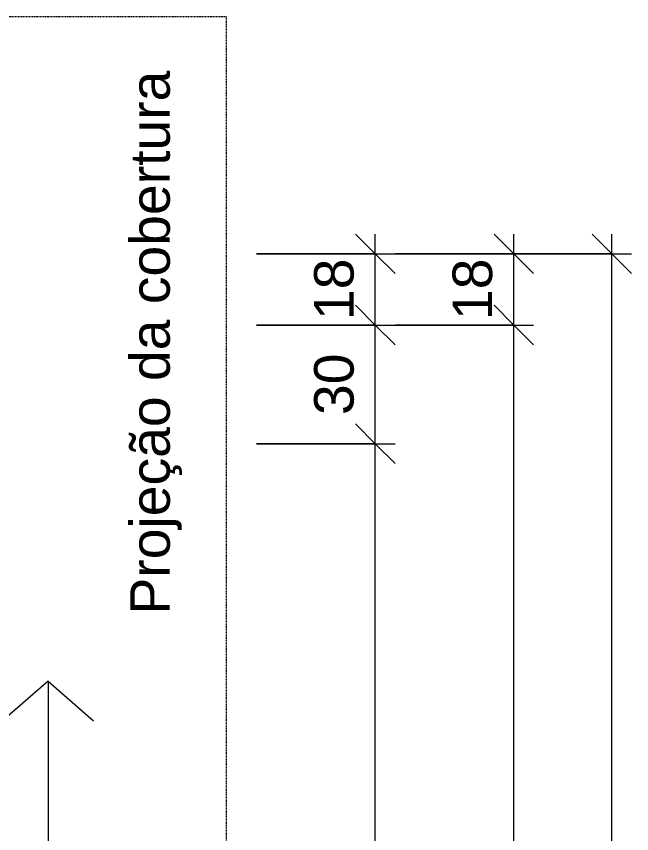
# Model space of a CAD drawing. Header units: millimetres. Extents: x -50912 to 58751, y -45352 to 5553.
# Drawn here: x -36175 to -34620, y -38535 to -36470 of the extents above; entities that cross this region are included whole.
import ezdxf

# ---------------------------------------------------------------- set-up
doc = ezdxf.new("R2010")
doc.units = ezdxf.units.MM
doc.linetypes.add('Overhead', pattern=[3.96875, 2.38125, -1.5875])
for name, color, linetype, lineweight in [('A-ANNO-DIMS', 211, 'Continuous', 9), ('A-ANNO-DIMS-50', 211, 'Continuous', 9), ('A-FLOR-OVHD', 1, 'Overhead', 9), ('A-GLAZ', 151, 'Continuous', 9), ('G-ANNO-TEXT', 231, 'Continuous', 9)]:
    doc.layers.add(name, color=color, linetype=linetype, lineweight=lineweight)
doc.styles.add('@Arial Unicode MS', font='ARIALUNI.TTF', dxfattribs={"height": 100})
doc.styles.add('Arial_1', font='arial.ttf', dxfattribs={"height": 100})
doc.dimstyles.new('CRT_-__Metros_-_Linha_de_chamada_3_5_mm', dxfattribs={"dimscale": 304.8, "dimtxt": 100.584485, "dimasz": 0.328084, "dimexe": 0.164042, "dimexo": 0.0625, "dimgap": 0.082021, "dimtad": 1, "dimdec": 0, "dimlfac": 0.1, "dimdsep": 46, "dimtxsty": '@Arial Unicode MS', "dimblk1": 'OBLIQUE', "dimblk2": 'OBLIQUE', "dimsah": 1, "dimcen": 0.09, "dimdle": 0.164042, "dimazin": 0, "dimtfac": 1, "dimtdec": 4, "dimtix": 1, "dimtmove": 0, "dimatfit": 3, "dimfxl": 0.984252, "dimfxlon": 1, "dimtvp": 1, "dimtolj": 1, "dimtzin": 0, "dimarcsym": 2})
doc.dimstyles.new('CRT_-__Metros_-_Linha_de_chamada_3_5_mm_1', dxfattribs={"dimscale": 304.8, "dimtxt": 100.584485, "dimasz": 0.328084, "dimexe": 0.164042, "dimexo": 0.0625, "dimgap": 0.082021, "dimtad": 1, "dimlfac": 0.001, "dimrnd": 0.01, "dimzin": 0, "dimdsep": 46, "dimtxsty": '@Arial Unicode MS', "dimblk1": 'OBLIQUE', "dimblk2": 'OBLIQUE', "dimsah": 1, "dimcen": 0.09, "dimdle": 0.164042, "dimazin": 0, "dimtfac": 1, "dimtdec": 4, "dimtix": 1, "dimtmove": 0, "dimatfit": 3, "dimfxl": 0.984252, "dimfxlon": 1, "dimtvp": 1, "dimtolj": 1, "dimtzin": 0, "dimarcsym": 2})

# ---------------------------------------------------------------- blocks, each defined once
blk = doc.blocks.new('CRT_JAN_Correr_Vidro e Madeira_4 Folhas - 240x90 cm-3838197-GARAGEM')
at = {"layer": 'A-GLAZ', "lineweight": 25}
for p, q in [((-1212.2, 100), (-1308.2, 100)), ((-1308.2, 100), (-1308.2, 90)), ((-1308.2, 90), (-1208.2, 90)), ((-1208.2, 90), (-1208.2, -90)), ((-1207.2, -95), (-1207.2, 95)), ((1190.8, 95), (1190.8, -95)), ((1191.8, -90), (1191.8, 90)), ((1191.8, 90), (1291.8, 90)), ((1291.8, 100), (1195.8, 100)), ((1291.8, 90), (1291.8, 100)), ((-1208.2, -20), (-1208.2, -50)), ((-583.2, -20), (-1208.2, -20)), ((-583.2, -50), (-583.2, -20)), ((566.8, -50), (566.8, -20)), ((566.8, -20), (1191.8, -20)), ((1191.8, -20), (1191.8, -50)), ((-1208.2, -50), (-583.2, -50)), ((-633.2, -90), (-633.2, -60)), ((-633.2, -60), (-8.2, -60)), ((-8.2, -60), (-8.2, -90)), ((616.8, -60), (-8.2, -60)), ((-8.2, -60), (-8.2, -90)), ((1191.8, -50), (566.8, -50)), ((616.8, -90), (616.8, -60)), ((-1308.2, -90), (-1308.2, -100)), ((-1208.2, -90), (-1308.2, -90)), ((-1308.2, -100), (-1212.2, -100)), ((-8.2, -90), (-633.2, -90)), ((-8.2, -90), (616.8, -90)), ((1291.8, -90), (1191.8, -90)), ((1195.8, -100), (1291.8, -100)), ((1291.8, -100), (1291.8, -90))]:
    blk.add_line(p, q, dxfattribs=at)
at = {"layer": 'A-GLAZ'}
for p, q in [((-1218.2, -90), (-1218.2, 90)), ((1195.8, 100), (-1212.2, 100)), ((1201.8, 90), (1201.8, -90)), ((-1212.2, -100), (1195.8, -100)), ((-608.2, -240), (-508.2, -125)), ((591.8, -240), (491.8, -125)), ((-608.2, -240), (-508.2, -355)), ((-608.2, -240), (-53.2, -240)), ((591.8, -240), (36.8, -240)), ((591.8, -240), (491.8, -355))]:
    blk.add_line(p, q, dxfattribs=at)
at = {"layer": 'A-GLAZ', "lineweight": 25}
for centre, start, end in [((-1212.2, 95), 360, 90), ((1195.8, 95), 90, 180), ((-1212.2, -95), 270, 360), ((1195.8, -95), 180, 270)]:
    blk.add_arc(centre, 5, start, end, dxfattribs=at)
at = {"layer": 'A-GLAZ'}
for points, knots in [([(-1212.2, 100), (-1211.7, 100), (-1211.1, 99.9), (-1210.3, 99.6), (-1209.8, 99.4), (-1209.4, 99.2), (-1209.1, 98.9), (-1208.7, 98.6), (-1208.4, 98.3), (-1208.1, 98), (-1207.8, 97.5), (-1207.6, 96.9), (-1207.3, 96.1), (-1207.2, 95.4), (-1207.2, 95)], [0, 0, 0, 0, 0.166667, 0.25, 0.333333, 0.375, 0.416667, 0.5, 0.541667, 0.583333, 0.666667, 0.75, 0.833333, 1, 1, 1, 1]), ([(1195.8, 100), (1195.4, 100), (1194.7, 99.9), (1193.9, 99.6), (1193.4, 99.4), (1193, 99.2), (1192.7, 98.9), (1192.3, 98.6), (1192, 98.3), (1191.8, 98), (1191.5, 97.5), (1191.2, 96.9), (1190.9, 96.1), (1190.8, 95.4), (1190.8, 95)], [0, 0, 0, 0, 0.166667, 0.25, 0.333333, 0.375, 0.416667, 0.5, 0.541667, 0.583333, 0.666667, 0.75, 0.833333, 1, 1, 1, 1]), ([(-1207.2, -95), (-1207.2, -95.4), (-1207.3, -96.1), (-1207.6, -96.9), (-1207.8, -97.5), (-1208.1, -98), (-1208.4, -98.3), (-1208.7, -98.6), (-1209.1, -99), (-1209.6, -99.3), (-1210, -99.5), (-1210.4, -99.7), (-1211.1, -99.9), (-1211.7, -100), (-1212.2, -100)], [0, 0, 0, 0, 0.166667, 0.25, 0.333333, 0.416667, 0.458333, 0.5, 0.583333, 0.666667, 0.708333, 0.75, 0.833333, 1, 1, 1, 1]), ([(1190.8, -95), (1190.8, -95.4), (1190.9, -96.1), (1191.2, -96.9), (1191.5, -97.5), (1191.8, -98), (1192, -98.3), (1192.3, -98.6), (1192.8, -99), (1193.2, -99.3), (1193.6, -99.5), (1194, -99.7), (1194.7, -99.9), (1195.4, -100), (1195.8, -100)], [0, 0, 0, 0, 0.166667, 0.25, 0.333333, 0.416667, 0.458333, 0.5, 0.583333, 0.666667, 0.708333, 0.75, 0.833333, 1, 1, 1, 1])]:
    blk.add_open_spline(points, degree=3, knots=knots, dxfattribs=at)
blk = doc.blocks.new('DIMBLOCK47-GARAGEM')
at = {"layer": 'A-ANNO-DIMS-50', "lineweight": 18}
for p, q in [((-35267.5, -37549.7), (-35317.5, -37499.7)), ((-35267.5, -37549.7), (-35217.5, -37599.7)), ((-35267.5, -39949.7), (-35317.5, -39899.7)), ((-35267.5, -39949.7), (-35217.5, -39999.7))]:
    blk.add_line(p, q, dxfattribs=at)
at = {"layer": 'A-ANNO-DIMS-50'}
for p, q in [((-35567.5, -37549.7), (-35217.5, -37549.7)), ((-35267.5, -37549.7), (-35567.5, -37549.7)), ((-35267.5, -39949.7), (-35267.5, -37549.7)), ((-35567.5, -39949.7), (-35217.5, -39949.7)), ((-35267.5, -39949.7), (-35567.5, -39949.7))]:
    blk.add_line(p, q, dxfattribs=at)
at = {"layer": 'A-ANNO-DIMS-50', "color": 0, "insert": (-35422.3, -38884.9), "char_height": 100, "width": 324.675, "attachment_point": 1, "rotation": 90, "line_spacing_factor": 1.117605, "style": '@Arial Unicode MS'}
blk.add_mtext('2,40', dxfattribs=at)
blk = doc.blocks.new('_Oblique')
at = {"color": 0, "linetype": 'ByBlock', "lineweight": -2}
blk.add_line((-0.5, -0.5), (0.5, 0.5), dxfattribs=at)
blk = doc.blocks.new('DIMBLOCK48-GARAGEM')
at = {"layer": 'A-ANNO-DIMS-50', "lineweight": 18}
for p, q in [((-35267.5, -37249.7), (-35317.5, -37199.7)), ((-35267.5, -37249.7), (-35217.5, -37299.7)), ((-35267.5, -37549.7), (-35317.5, -37499.7)), ((-35267.5, -37549.7), (-35217.5, -37599.7))]:
    blk.add_line(p, q, dxfattribs=at)
at = {"layer": 'A-ANNO-DIMS-50'}
for p, q in [((-35567.5, -37249.7), (-35217.5, -37249.7)), ((-35267.5, -37249.7), (-35567.5, -37249.7)), ((-35267.5, -37549.7), (-35267.5, -37249.7)), ((-35567.5, -37549.7), (-35217.5, -37549.7)), ((-35267.5, -37549.7), (-35567.5, -37549.7))]:
    blk.add_line(p, q, dxfattribs=at)
at = {"layer": 'A-ANNO-DIMS-50', "color": 0, "insert": (-35422.3, -37477.1), "char_height": 100, "width": 185.873, "attachment_point": 1, "rotation": 90, "line_spacing_factor": 1.117605, "style": '@Arial Unicode MS'}
blk.add_mtext('30', dxfattribs=at)
blk = doc.blocks.new('DIMBLOCK49-GARAGEM')
at = {"layer": 'A-ANNO-DIMS-50', "lineweight": 18}
for p, q in [((-35267.5, -37069.7), (-35317.5, -37019.7)), ((-35267.5, -37069.7), (-35217.5, -37119.7)), ((-35267.5, -37249.7), (-35317.5, -37199.7)), ((-35267.5, -37249.7), (-35217.5, -37299.7))]:
    blk.add_line(p, q, dxfattribs=at)
at = {"layer": 'A-ANNO-DIMS-50'}
for p, q in [((-35267.5, -37249.7), (-35267.5, -37019.7)), ((-35567.5, -37069.7), (-35217.5, -37069.7)), ((-35267.5, -37069.7), (-35567.5, -37069.7)), ((-35567.5, -37249.7), (-35217.5, -37249.7)), ((-35267.5, -37249.7), (-35567.5, -37249.7))]:
    blk.add_line(p, q, dxfattribs=at)
at = {"layer": 'A-ANNO-DIMS-50', "color": 0, "insert": (-35422.3, -37237.1), "char_height": 100, "width": 185.873, "attachment_point": 1, "rotation": 90, "line_spacing_factor": 1.117605, "style": '@Arial Unicode MS'}
blk.add_mtext('18', dxfattribs=at)
blk = doc.blocks.new('DIMBLOCK53-GARAGEM')
at = {"layer": 'A-ANNO-DIMS-50', "lineweight": 18}
for p, q in [((-34917.5, -37249.7), (-34967.5, -37199.7)), ((-34917.5, -37249.7), (-34867.5, -37299.7)), ((-34917.5, -40249.7), (-34967.5, -40199.7)), ((-34917.5, -40249.7), (-34867.5, -40299.7))]:
    blk.add_line(p, q, dxfattribs=at)
at = {"layer": 'A-ANNO-DIMS-50'}
for p, q in [((-35217.5, -37249.7), (-34867.5, -37249.7)), ((-34917.5, -37249.7), (-35217.5, -37249.7)), ((-34917.5, -40249.7), (-34917.5, -37249.7)), ((-35217.5, -40249.7), (-34867.5, -40249.7)), ((-34917.5, -40249.7), (-35217.5, -40249.7))]:
    blk.add_line(p, q, dxfattribs=at)
at = {"layer": 'A-ANNO-DIMS-50', "color": 0, "insert": (-35072.3, -38884.9), "char_height": 100, "width": 324.675, "attachment_point": 1, "rotation": 90, "line_spacing_factor": 1.117605, "style": '@Arial Unicode MS'}
blk.add_mtext('3,00', dxfattribs=at)
blk = doc.blocks.new('DIMBLOCK54-GARAGEM')
at = {"layer": 'A-ANNO-DIMS-50', "lineweight": 18}
for p, q in [((-34917.5, -37069.7), (-34967.5, -37019.7)), ((-34917.5, -37069.7), (-34867.5, -37119.7)), ((-34917.5, -37249.7), (-34967.5, -37199.7)), ((-34917.5, -37249.7), (-34867.5, -37299.7))]:
    blk.add_line(p, q, dxfattribs=at)
at = {"layer": 'A-ANNO-DIMS-50'}
for p, q in [((-34917.5, -37249.7), (-34917.5, -37019.7)), ((-35217.5, -37069.7), (-34867.5, -37069.7)), ((-34917.5, -37069.7), (-35217.5, -37069.7)), ((-35217.5, -37249.7), (-34867.5, -37249.7)), ((-34917.5, -37249.7), (-35217.5, -37249.7))]:
    blk.add_line(p, q, dxfattribs=at)
at = {"layer": 'A-ANNO-DIMS-50', "color": 0, "insert": (-35072.3, -37237.1), "char_height": 100, "width": 185.873, "attachment_point": 1, "rotation": 90, "line_spacing_factor": 1.117605, "style": '@Arial Unicode MS'}
blk.add_mtext('18', dxfattribs=at)
blk = doc.blocks.new('DIMBLOCK55-GARAGEM')
at = {"layer": 'A-ANNO-DIMS-50', "lineweight": 18}
for p, q in [((-34669.7, -37069.7), (-34719.7, -37019.7)), ((-34669.7, -37069.7), (-34619.7, -37119.7)), ((-34669.7, -43069.7), (-34719.7, -43019.7)), ((-34669.7, -43069.7), (-34619.7, -43119.7))]:
    blk.add_line(p, q, dxfattribs=at)
at = {"layer": 'A-ANNO-DIMS-50'}
for p, q in [((-34669.7, -43119.7), (-34669.7, -37019.7)), ((-34969.7, -37069.7), (-34619.7, -37069.7)), ((-34669.7, -37069.7), (-34969.7, -37069.7)), ((-34969.7, -43069.7), (-34619.7, -43069.7)), ((-34669.7, -43069.7), (-34969.7, -43069.7))]:
    blk.add_line(p, q, dxfattribs=at)
at = {"layer": 'A-ANNO-DIMS-50', "color": 0, "insert": (-34824.5, -40204.9), "char_height": 100, "width": 324.675, "attachment_point": 1, "rotation": 90, "line_spacing_factor": 1.117605, "style": '@Arial Unicode MS'}
blk.add_mtext('6,00', dxfattribs=at)

msp = doc.modelspace()

# ---------------------------------------------------------------- linework, layer by layer
at = {"layer": 'A-FLOR-OVHD'}
for p, q in [((-49564.62, -36469.651), (-35644.62, -36469.651)), ((-35644.62, -36469.651), (-35644.62, -43669.651))]:
    msp.add_line(p, q, dxfattribs=at)

# ---------------------------------------------------------------- block references
at = {"layer": 'A-GLAZ', "rotation": 89.99999999999993}
msp.add_blockref('CRT_JAN_Correr_Vidro e Madeira_4 Folhas - 240x90 cm-3838197-GARAGEM', (-36334.62, -38741.462), dxfattribs=at)

# ---------------------------------------------------------------- texts
at = {"layer": 'G-ANNO-TEXT', "color": 7, "insert": (-35886.796, -37981.275), "char_height": 100, "width": 1703.58594, "attachment_point": 1, "rotation": 90, "style": 'Arial_1'}
msp.add_mtext('Projeção da cobertura', dxfattribs=at)

# ---------------------------------------------------------------- dimensions: what is measured, and where the dimension line sits
at = {"layer": 'A-ANNO-DIMS'}
for base, p1, p2, dimstyle, override, picture, middle in [((-35267.499, -37069.651), (-35567.499, -37249.651), (-35567.499, -37069.651), 'CRT_-__Metros_-_Linha_de_chamada_3_5_mm', {"dimpost": '<>', "dimfxl": 180}, 'DIMBLOCK49-GARAGEM', (-35343.591, -37159.651)), ((-34917.499, -37069.651), (-35217.499, -37249.651), (-35217.499, -37069.651), 'CRT_-__Metros_-_Linha_de_chamada_3_5_mm', {"dimpost": '<>', "dimfxl": 180}, 'DIMBLOCK54-GARAGEM', (-34993.591, -37159.651)), ((-34669.727, -37069.651), (-34969.727, -43069.651), (-34969.727, -37069.651), 'CRT_-__Metros_-_Linha_de_chamada_3_5_mm_1', {"dimpost": '<>', "dimfxl": 6000}, 'DIMBLOCK55-GARAGEM', (-34745.818, -40069.651)), ((-35267.499, -37249.651), (-35567.499, -37549.651), (-35567.499, -37249.651), 'CRT_-__Metros_-_Linha_de_chamada_3_5_mm', {"dimpost": '<>', "dimfxl": 300}, 'DIMBLOCK48-GARAGEM', (-35343.591, -37399.651)), ((-34917.499, -37249.651), (-35217.499, -40249.651), (-35217.499, -37249.651), 'CRT_-__Metros_-_Linha_de_chamada_3_5_mm_1', {"dimpost": '<>', "dimfxl": 3000}, 'DIMBLOCK53-GARAGEM', (-34993.591, -38749.651)), ((-35267.499, -37549.651), (-35567.499, -39949.651), (-35567.499, -37549.651), 'CRT_-__Metros_-_Linha_de_chamada_3_5_mm_1', {"dimpost": '<>', "dimfxl": 2400}, 'DIMBLOCK47-GARAGEM', (-35343.591, -38749.651))]:
    dim = msp.add_linear_dim(base=base, p1=p1, p2=p2, angle=90, dimstyle=dimstyle, override=override, dxfattribs=at)
    dim.commit()
    dim.dimension.update_dxf_attribs({"geometry": picture, "text_midpoint": middle})

doc.saveas('drawing.dxf')
